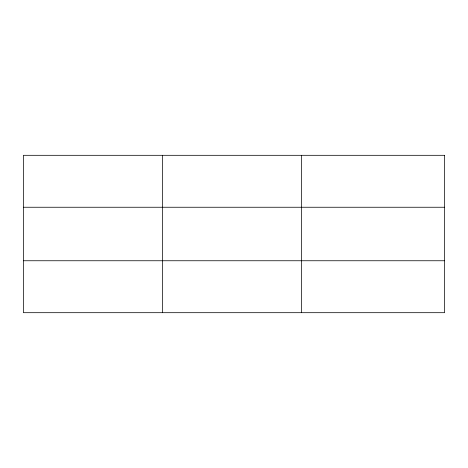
<?xml version="1.0" encoding="UTF-8"?>
<svg xmlns="http://www.w3.org/2000/svg" width="468" height="468" viewBox="0 0 468 468"><rect width="100%" height="100%" fill="white"/><g stroke="black" fill="none" stroke-linecap="round" stroke-linejoin="round"><path stroke-width="0.7" d="M162.396 312.688L162.396 155.312M301.392 312.688L301.392 155.312M23.4 207.248L444.6 207.248M23.4 260.752L444.6 260.752M444.6 155.312L444.6 312.688L23.4 312.688L23.4 155.312L444.6 155.312"/></g></svg>
